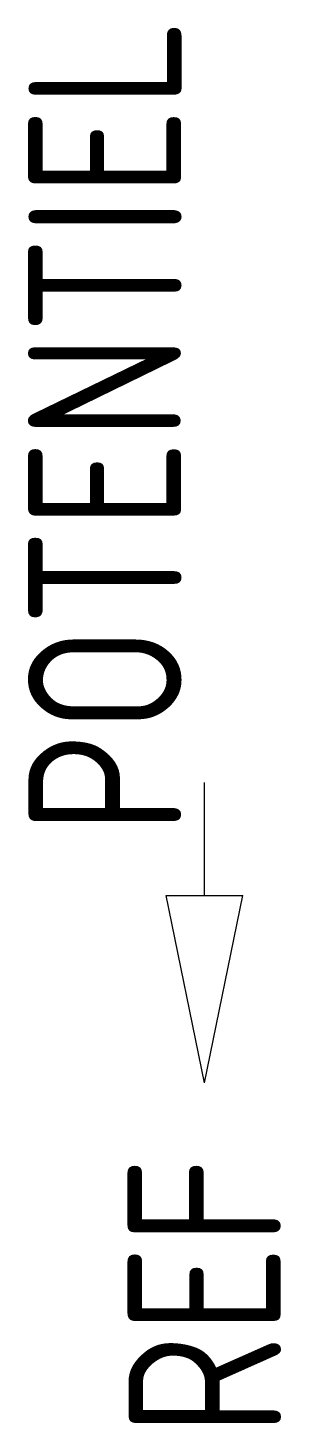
# Model space of a CAD drawing. Header units: millimetres. Extents: x -2.9 to 1.2, y -10.5 to 12.3.
import ezdxf
from ezdxf.enums import TextEntityAlignment as Align

# ---------------------------------------------------------------- set-up
doc = ezdxf.new("R2010")
doc.units = ezdxf.units.MM
for name, color, linetype in [('SYMB_FIL', 3, 'Continuous'), ('SYMB_REF_CONTACT', 2, 'Continuous'), ('SYMB_TXT_NOM', 3, 'Continuous')]:
    doc.layers.add(name, color=color, linetype=linetype)
doc.styles.add('NET2_5', font='isocp.shx', dxfattribs={"width": 0.9, "height": 2.5})

msp = doc.modelspace()

# ---------------------------------------------------------------- linework, layer by layer
at = {"layer": 'SYMB_FIL'}
for p, q in [((0, -1.85), (0, 0)), ((-0.625, -1.85), (0.625, -1.85)), ((0, -4.9125), (-0.625, -1.85)), ((0, -4.9125), (0.625, -1.85))]:
    msp.add_line(p, q, dxfattribs=at)

# ---------------------------------------------------------------- texts
at = {"layer": 'SYMB_REF_CONTACT', "style": 'NET2_5', "width": 0.9, "flags": 8}
msp.add_attdef('REF', text='(??)', height=2.5, rotation=90, dxfattribs=at).set_placement((0, -6.125), align=Align.MIDDLE_RIGHT)
at = {"layer": 'SYMB_TXT_NOM', "style": 'NET2_5', "width": 0.9, "flags": 8}
msp.add_attdef('POTENTIEL', text='?POT', height=2.5, rotation=90, dxfattribs=at).set_placement((-1.625, -0.85), align=Align.MIDDLE_LEFT)

doc.saveas('drawing.dxf')
